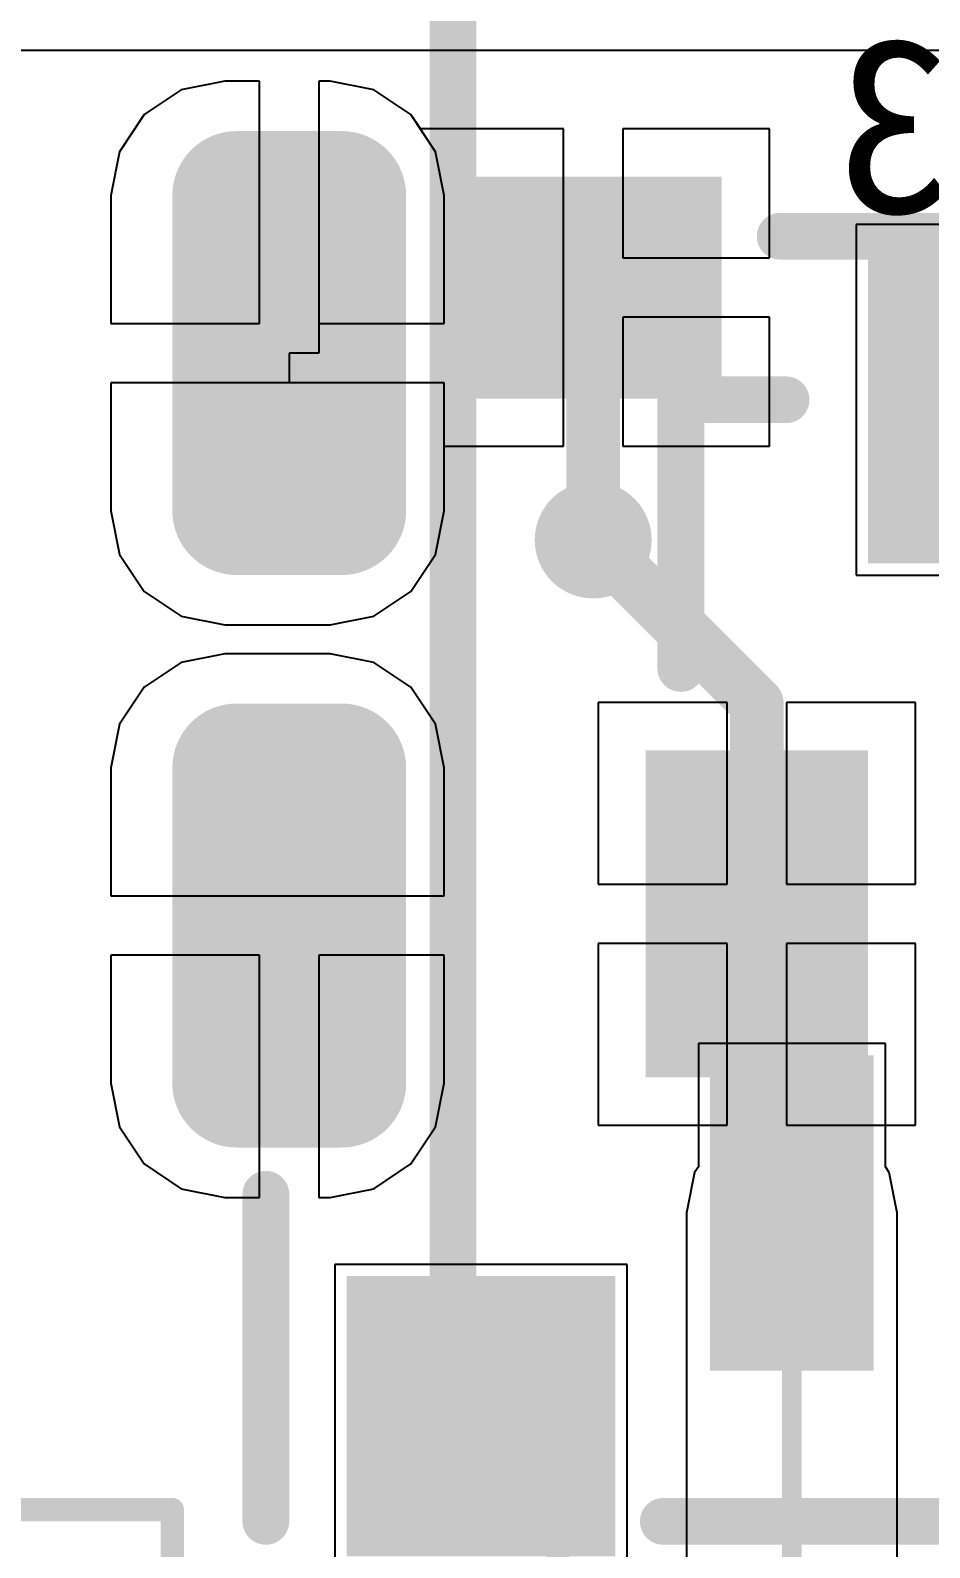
# Model space of a CAD drawing. Header units: millimetres. Extents: x 15 to 120, y 22 to 104.
# Drawn here: x 52.84 to 56.69, y 88.39 to 94.88 of the extents above; entities that cross this region are included whole.
import ezdxf

# ---------------------------------------------------------------- set-up
doc = ezdxf.new("R2010")
doc.units = ezdxf.units.MM
for name, color, linetype in [('BottomLayer', 5, 'Continuous'), ('BottomOverlay', 54, 'Continuous'), ('BottomPaste', 16, 'Continuous'), ('BottomSolder', 6, 'Continuous'), ('Mechanical15', 56, 'Continuous'), ('MultiLayer', 9, 'Continuous'), ('TopLayer', 1, 'Continuous'), ('TopOverlay', 2, 'Continuous'), ('TopPaste', 8, 'Continuous'), ('TopSolder', 216, 'Continuous')]:
    doc.layers.add(name, color=color, linetype=linetype)

msp = doc.modelspace()

# ---------------------------------------------------------------- linework, layer by layer
at = {"layer": 'BottomLayer'}
for p, q in [((42.40392078, 94.79609438), (86.49608304, 94.79609438)), ((53.48809978, 94.62619124), (53.32965712, 94.5203215)), ((53.67499552, 94.66336668), (53.48809978, 94.62619124)), ((53.82299623999999, 94.66336668), (53.67499552, 94.66336668)), ((53.82299623999999, 93.62698318), (53.82299623999999, 94.66336668)), ((54.12499716, 94.66336668), (54.07699624, 94.66336668)), ((54.07699624, 94.66336668), (54.07699624, 93.62698318)), ((54.3118929, 94.62619124), (54.12499716, 94.66336668)), ((54.47033556, 94.5203215), (54.3118929, 94.62619124)), ((53.32965712, 94.5203215), (53.22378738, 94.36187883999999)), ((54.5762053, 94.36187883999999), (54.47033556, 94.5203215)), ((53.22378738, 94.36187883999999), (53.18661194, 94.17498309999999)), ((54.61338074, 94.17498309999999), (54.5762053, 94.36187883999999)), ((53.18661194, 94.17498309999999), (53.18661194, 93.62698318)), ((54.61338074, 93.62698318), (54.61338074, 94.17498309999999)), ((57.42500072, 94.0500024), (56.37500027999999, 94.0500024)), ((56.37500027999999, 94.0500024), (56.37500027999999, 92.55000539999999)), ((53.18661194, 93.62698318), (53.82299623999999, 93.62698318)), ((54.07699624, 93.62698318), (54.61338074, 93.62698318)), ((54.61338074, 93.37298317999999), (53.18661194, 93.37298317999999)), ((53.18661194, 93.37298317999999), (53.18661194, 92.82498326)), ((54.61338074, 92.82498326), (54.61338074, 93.37298317999999)), ((53.18661194, 92.82498326), (53.22378738, 92.63808752)), ((54.5762053, 92.63808752), (54.61338074, 92.82498326)), ((53.22378738, 92.63808752), (53.32965712, 92.47964486)), ((54.47033556, 92.47964486), (54.5762053, 92.63808752)), ((56.37500027999999, 92.55000539999999), (57.42500072, 92.55000539999999)), ((53.32965712, 92.47964486), (53.48809978, 92.37377511999999)), ((54.3118929, 92.37377511999999), (54.47033556, 92.47964486)), ((53.48809978, 92.37377511999999), (53.67499552, 92.33659967999999)), ((54.12499716, 92.33659967999999), (54.3118929, 92.37377511999999)), ((53.67499552, 92.33659967999999), (54.12499716, 92.33659967999999)), ((53.67499552, 92.21338428), (53.48809978, 92.17620884)), ((54.12499716, 92.21338428), (53.67499552, 92.21338428)), ((54.3118929, 92.17620884), (54.12499716, 92.21338428)), ((53.48809978, 92.17620884), (53.32965712, 92.0703391)), ((54.47033556, 92.0703391), (54.3118929, 92.17620884)), ((53.32965712, 92.0703391), (53.22378738, 91.91189643999999)), ((54.5762053, 91.91189643999999), (54.47033556, 92.0703391)), ((55.82299986, 92.00400445999999), (55.27099944, 92.00400445999999)), ((55.27099944, 92.00400445999999), (55.27099944, 91.22700576)), ((55.82299986, 91.22700576), (55.82299986, 92.00400445999999)), ((56.62900028, 92.00400445999999), (56.07699985999999, 92.00400445999999)), ((56.07699985999999, 92.00400445999999), (56.07699985999999, 91.22700576)), ((56.62900028, 91.22700576), (56.62900028, 92.00400445999999)), ((53.22378738, 91.91189643999999), (53.18661194, 91.7250007)), ((54.61338074, 91.7250007), (54.5762053, 91.91189643999999)), ((53.18661194, 91.7250007), (53.18661194, 91.17700078)), ((54.61338074, 91.17700078), (54.61338074, 91.7250007)), ((53.18661194, 91.17700078), (54.61338074, 91.17700078)), ((55.27099944, 91.22700576), (55.82299986, 91.22700576)), ((56.07699985999999, 91.22700576), (56.62900028, 91.22700576)), ((53.82299623999999, 90.92300078), (53.18661194, 90.92300078)), ((53.18661194, 90.92300078), (53.18661194, 90.37500086)), ((53.82299623999999, 89.88661728), (53.82299623999999, 90.92300078)), ((54.61338074, 90.92300078), (54.07699624, 90.92300078)), ((54.07699624, 90.92300078), (54.07699624, 89.88661728)), ((54.61338074, 90.37500086), (54.61338074, 90.92300078)), ((55.82299986, 90.97300575999999), (55.27099944, 90.97300575999999)), ((55.27099944, 90.97300575999999), (55.27099944, 90.19600706)), ((55.82299986, 90.19600706), (55.82299986, 90.97300575999999)), ((56.62900028, 90.97300575999999), (56.07699985999999, 90.97300575999999)), ((56.07699985999999, 90.97300575999999), (56.07699985999999, 90.19600706)), ((56.62900028, 90.19600706), (56.62900028, 90.97300575999999)), ((53.18661194, 90.37500086), (53.22378738, 90.18810511999999)), ((54.5762053, 90.18810511999999), (54.61338074, 90.37500086)), ((53.22378738, 90.18810511999999), (53.32965712, 90.02966246)), ((54.47033556, 90.02966246), (54.5762053, 90.18810511999999)), ((55.27099944, 90.19600706), (55.82299986, 90.19600706)), ((56.07699985999999, 90.19600706), (56.62900028, 90.19600706)), ((53.32965712, 90.02966246), (53.48809978, 89.92379272)), ((54.3118929, 89.92379272), (54.47033556, 90.02966246)), ((53.48809978, 89.92379272), (53.67499552, 89.88661728)), ((53.67499552, 89.88661728), (53.82299623999999, 89.88661728)), ((54.07699624, 89.88661728), (54.12499716, 89.88661728)), ((54.12499716, 89.88661728), (54.3118929, 89.92379272))]:
    msp.add_line(p, q, dxfattribs=at)
for points, const_width in [([(53.61249627999999, 94.17498309999999, 1), (53.83749456, 94.17498309999999, 1)], 0.22499828), ([(54.06249792, 94.17498309999999, 1), (54.2874962, 94.17498309999999, 1)], 0.22499828), ([(53.61249627999999, 92.82498326, 1), (53.83749456, 92.82498326, 1)], 0.22499828), ([(54.06249792, 92.82498326, 1), (54.2874962, 92.82498326, 1)], 0.22499828), ([(55.12500278, 92.70000001999999, 1), (55.37499974, 92.70000001999999, 1)], 0.2499995), ([(55.19250074, 92.70000001999999, 1), (55.30750178, 92.70000001999999, 1)], 0.1149985), ([(55.89249933999999, 92.00000141999999, 1), (56.00750038, 92.00000141999999, 1)], 0.1149985), ([(55.89249933999999, 92.00000141999999, 1), (56.00750038, 92.00000141999999, 1)], 0.1149985), ([(53.61249627999999, 91.7250007, 1), (53.83749456, 91.7250007, 1)], 0.22499828), ([(54.06249792, 91.7250007, 1), (54.2874962, 91.7250007, 1)], 0.22499828), ([(55.58750122, 91.62499582, 1), (55.7124997, 91.62499582, 1)], 0.12499848), ([(55.88750062, 91.62499582, 1), (56.0124991, 91.62499582, 1)], 0.12499848), ([(55.89249933999999, 91.62499582, 1), (56.00750038, 91.62499582, 1)], 0.1149985), ([(55.89249933999999, 91.62499582, 1), (56.00750038, 91.62499582, 1)], 0.1149985), ([(56.18750256, 91.62499582, 1), (56.31250103999999, 91.62499582, 1)], 0.12499848), ([(55.89249933999999, 91.10000576, 1), (56.00750038, 91.10000576, 1)], 0.1149985), ([(53.61249627999999, 90.37500086, 1), (53.83749456, 90.37500086, 1)], 0.22499828), ([(54.06249792, 90.37500086, 1), (54.2874962, 90.37500086, 1)], 0.22499828)]:
    msp.add_lwpolyline(points, format="xyb", close=True, dxfattribs=dict(at, const_width=const_width))
at = {"layer": 'BottomLayer', "const_width": 0.22999954}
for points in [[(55.25000126, 92.70000001999999), (55.94999986, 92.00000141999999)], [(55.94999986, 91.62499582), (55.94999986, 92.00000141999999)], [(55.94999986, 91.10000576), (55.94999986, 91.62499582)]]:
    msp.add_lwpolyline(points, dxfattribs=at)
at = {"layer": 'BottomLayer'}
for points in [[(53.72499542, 92.59998497999999), (54.17499706, 92.59998497999999), (53.72499542, 94.39998138), (54.17499706, 94.39998138)], [(53.49999714, 92.82498326), (54.39999534, 92.82498326), (53.49999714, 94.17498309999999), (54.39999534, 94.17498309999999)], [(57.32500091999999, 93.95000259999999), (56.47500007999999, 93.95000259999999), (57.32500091999999, 92.6500052), (56.47500007999999, 92.6500052)], [(53.72499542, 90.15000257999999), (54.17499706, 90.15000257999999), (53.72499542, 91.94999897999999), (54.17499706, 91.94999897999999)], [(53.49999714, 90.37500086), (54.39999534, 90.37500086), (53.49999714, 91.7250007), (54.39999534, 91.7250007)], [(56.37500027999999, 91.75000446), (55.52499943999999, 91.75000446), (56.37500027999999, 90.45000705999999), (55.52499943999999, 90.45000705999999)]]:
    msp.add_solid(points, dxfattribs=at)
at = {"layer": 'BottomOverlay', "const_width": 0.1999996}
for points in [[(55.62499923999999, 93.3000039), (56.07500088, 93.3000039)], [(55.62500178, 92.15000366), (55.62500178, 93.3000039)]]:
    msp.add_lwpolyline(points, dxfattribs=at)
at = {"layer": 'BottomOverlay', "const_width": 0.0999998}
for points in [[(55.57499934, 93.3000039, 1), (55.67499914, 93.3000039, 1)], [(55.57500187999999, 93.3000039, 1), (55.67500167999999, 93.3000039, 1)], [(56.02500097999999, 93.3000039, 1), (56.12500077999999, 93.3000039, 1)], [(55.57500187999999, 92.15000366, 1), (55.67500167999999, 92.15000366, 1)]]:
    msp.add_lwpolyline(points, format="xyb", close=True, dxfattribs=at)
at = {"layer": 'BottomPaste'}
for points in [[(57.32500091999999, 93.95000259999999), (56.47500007999999, 93.95000259999999), (57.32500091999999, 92.6500052), (56.47500007999999, 92.6500052)], [(57.32500091999999, 93.95000259999999), (56.47500007999999, 93.95000259999999), (57.32500091999999, 92.6500052), (56.47500007999999, 92.6500052)], [(56.37500027999999, 91.75000446), (55.52499943999999, 91.75000446), (56.37500027999999, 90.45000705999999), (55.52499943999999, 90.45000705999999)], [(56.37500027999999, 91.75000446), (55.52499943999999, 91.75000446), (56.37500027999999, 90.45000705999999), (55.52499943999999, 90.45000705999999)]]:
    msp.add_solid(points, dxfattribs=at)
at = {"layer": 'BottomSolder', "const_width": 0.27499818}
for points in [[(53.5874976, 94.17498309999999, 1), (53.86249324, 94.17498309999999, 1)], [(53.5874976, 94.17498309999999, 1), (53.86249324, 94.17498309999999, 1)], [(54.03749924, 94.17498309999999, 1), (54.31249488, 94.17498309999999, 1)], [(54.03749924, 94.17498309999999, 1), (54.31249488, 94.17498309999999, 1)], [(53.5874976, 92.82498326, 1), (53.86249324, 92.82498326, 1)], [(53.5874976, 92.82498326, 1), (53.86249324, 92.82498326, 1)], [(54.03749924, 92.82498326, 1), (54.31249488, 92.82498326, 1)], [(54.03749924, 92.82498326, 1), (54.31249488, 92.82498326, 1)], [(53.5874976, 91.7250007, 1), (53.86249324, 91.7250007, 1)], [(53.5874976, 91.7250007, 1), (53.86249324, 91.7250007, 1)], [(54.03749924, 91.7250007, 1), (54.31249488, 91.7250007, 1)], [(54.03749924, 91.7250007, 1), (54.31249488, 91.7250007, 1)], [(53.5874976, 90.37500086, 1), (53.86249324, 90.37500086, 1)], [(53.5874976, 90.37500086, 1), (53.86249324, 90.37500086, 1)], [(54.03749924, 90.37500086, 1), (54.31249488, 90.37500086, 1)], [(54.03749924, 90.37500086, 1), (54.31249488, 90.37500086, 1)]]:
    msp.add_lwpolyline(points, format="xyb", close=True, dxfattribs=at)
at = {"layer": 'BottomSolder'}
for points in [[(53.72499542, 92.54998508), (54.17499706, 92.54998508), (53.72499542, 94.44998127999999), (54.17499706, 94.44998127999999)], [(53.72499542, 92.54998508), (54.17499706, 92.54998508), (53.72499542, 94.44998127999999), (54.17499706, 94.44998127999999)], [(53.44999723999999, 92.82498326), (54.44999524, 92.82498326), (53.44999723999999, 94.17498309999999), (54.44999524, 94.17498309999999)], [(53.44999723999999, 92.82498326), (54.44999524, 92.82498326), (53.44999723999999, 94.17498309999999), (54.44999524, 94.17498309999999)], [(57.37500082, 94.0000025), (56.42500018, 94.0000025), (57.37500082, 92.60000529999999), (56.42500018, 92.60000529999999)], [(57.37500082, 94.0000025), (56.42500018, 94.0000025), (57.37500082, 92.60000529999999), (56.42500018, 92.60000529999999)], [(53.72499542, 90.10000267999999), (54.17499706, 90.10000267999999), (53.72499542, 91.99999887999999), (54.17499706, 91.99999887999999)], [(53.72499542, 90.10000267999999), (54.17499706, 90.10000267999999), (53.72499542, 91.99999887999999), (54.17499706, 91.99999887999999)], [(56.42500018, 91.80000435999999), (55.47499954, 91.80000435999999), (56.42500018, 90.40000716), (55.47499954, 90.40000716)], [(56.42500018, 91.80000435999999), (55.47499954, 91.80000435999999), (56.42500018, 90.40000716), (55.47499954, 90.40000716)], [(53.44999723999999, 90.37500086), (54.44999524, 90.37500086), (53.44999723999999, 91.7250007), (54.44999524, 91.7250007)], [(53.44999723999999, 90.37500086), (54.44999524, 90.37500086), (53.44999723999999, 91.7250007), (54.44999524, 91.7250007)]]:
    msp.add_solid(points, dxfattribs=at)
at = {"layer": 'Mechanical15'}
for points, const_width in [([(54.65002024, 88.49999317999999), (54.65002024, 103.50001398)], 0.1999996), ([(49.5500025, 88.5500007), (53.45000232, 88.5500007)], 0.0999998), ([(53.45000232, 85.05000007999999), (53.45000232, 88.5500007)], 0.0999998)]:
    msp.add_lwpolyline(points, dxfattribs=dict(at, const_width=const_width))
for points, const_width in [([(53.42500364, 88.5500007, 1), (53.475001, 88.5500007, 1)], 0.0499999), ([(53.42500364, 88.5500007, 1), (53.475001, 88.5500007, 1)], 0.0499999), ([(54.60002034, 88.49999317999999, 1), (54.70002014, 88.49999317999999, 1)], 0.0999998)]:
    msp.add_lwpolyline(points, format="xyb", close=True, dxfattribs=dict(at, const_width=const_width))
at = {"layer": 'MultiLayer'}
for points, const_width in [([(55.12500278, 92.70000001999999, 1), (55.37499974, 92.70000001999999, 1)], 0.2499995), ([(55.58750122, 91.62499582, 1), (55.7124997, 91.62499582, 1)], 0.12499848), ([(55.88750062, 91.62499582, 1), (56.0124991, 91.62499582, 1)], 0.12499848), ([(56.18750256, 91.62499582, 1), (56.31250103999999, 91.62499582, 1)], 0.12499848), ([(54.7075106, 88.94997957999999, 1), (54.83250907999999, 88.94997957999999, 1)], 0.12499848)]:
    msp.add_lwpolyline(points, format="xyb", close=True, dxfattribs=dict(at, const_width=const_width))
at = {"layer": 'TopLayer'}
for p, q in [((42.40392078, 94.79609438), (86.49608304, 94.79609438)), ((53.48809978, 94.62619124), (53.32965712, 94.5203215)), ((53.67499552, 94.66336668), (53.48809978, 94.62619124)), ((53.82299623999999, 94.66336668), (53.67499552, 94.66336668)), ((53.82299623999999, 93.62698318), (53.82299623999999, 94.66336668)), ((54.12499716, 94.66336668), (54.07699624, 94.66336668)), ((54.07699624, 94.66336668), (54.07699624, 93.49998318)), ((54.3118929, 94.62619124), (54.12499716, 94.66336668)), ((54.47033556, 94.5203215), (54.3118929, 94.62619124)), ((53.32965712, 94.5203215), (53.22378738, 94.36187883999999)), ((54.51131338, 94.4589932), (54.47033556, 94.5203215)), ((55.12301904, 94.4589932), (54.51131338, 94.4589932)), ((55.12301904, 93.77999278), (55.12301904, 94.4589932)), ((56.00401804, 94.4589932), (55.37701904, 94.4589932)), ((55.37701904, 94.4589932), (55.37701904, 93.90699278)), ((56.00401804, 93.90699278), (56.00401804, 94.4589932)), ((53.22378738, 94.36187883999999), (53.18661194, 94.17498309999999)), ((53.18661194, 94.17498309999999), (53.18661194, 93.62698318)), ((55.37701904, 93.90699278), (56.00401804, 93.90699278)), ((55.12301904, 93.10099235999999), (55.12301904, 93.77999278)), ((56.00401804, 93.65299277999999), (55.37701904, 93.65299277999999)), ((55.37701904, 93.65299277999999), (55.37701904, 93.10099235999999)), ((56.00401804, 93.10099235999999), (56.00401804, 93.65299277999999)), ((53.18661194, 93.62698318), (53.82299623999999, 93.62698318)), ((54.07699624, 93.49998318), (53.94999624, 93.49998318)), ((53.94999624, 93.49998318), (53.94999624, 93.37298317999999)), ((53.94999624, 93.37298317999999), (53.18661194, 93.37298317999999)), ((53.18661194, 93.37298317999999), (53.18661194, 92.82498326)), ((54.61338074, 92.82498326), (54.61338074, 93.10099235999999)), ((54.61338074, 93.10099235999999), (55.12301904, 93.10099235999999)), ((55.37701904, 93.10099235999999), (56.00401804, 93.10099235999999)), ((53.18661194, 92.82498326), (53.22378738, 92.63808752)), ((54.5762053, 92.63808752), (54.61338074, 92.82498326)), ((53.22378738, 92.63808752), (53.32965712, 92.47964486)), ((54.47033556, 92.47964486), (54.5762053, 92.63808752)), ((53.32965712, 92.47964486), (53.48809978, 92.37377511999999)), ((54.3118929, 92.37377511999999), (54.47033556, 92.47964486)), ((53.48809978, 92.37377511999999), (53.67499552, 92.33659967999999)), ((54.12499716, 92.33659967999999), (54.3118929, 92.37377511999999)), ((53.67499552, 92.33659967999999), (54.12499716, 92.33659967999999)), ((53.67499552, 92.21338428), (53.48809978, 92.17620884)), ((54.12499716, 92.21338428), (53.67499552, 92.21338428)), ((54.3118929, 92.17620884), (54.12499716, 92.21338428)), ((53.48809978, 92.17620884), (53.32965712, 92.0703391)), ((54.47033556, 92.0703391), (54.3118929, 92.17620884)), ((53.32965712, 92.0703391), (53.22378738, 91.91189643999999)), ((54.5762053, 91.91189643999999), (54.47033556, 92.0703391)), ((53.22378738, 91.91189643999999), (53.18661194, 91.7250007)), ((54.61338074, 91.7250007), (54.5762053, 91.91189643999999)), ((53.18661194, 91.7250007), (53.18661194, 91.17700078)), ((54.61338074, 91.17700078), (54.61338074, 91.7250007)), ((53.18661194, 91.17700078), (54.61338074, 91.17700078)), ((53.82299623999999, 90.92300078), (53.18661194, 90.92300078)), ((53.18661194, 90.92300078), (53.18661194, 90.37500086)), ((53.82299623999999, 89.88661728), (53.82299623999999, 90.92300078)), ((54.61338074, 90.92300078), (54.07699624, 90.92300078)), ((54.07699624, 90.92300078), (54.07699624, 89.88661728)), ((54.61338074, 90.37500086), (54.61338074, 90.92300078)), ((56.50000384, 90.5449802), (55.70000544, 90.5449802)), ((55.70000544, 90.5449802), (55.70000544, 90.01691165999999)), ((56.50000384, 90.01691165999999), (56.50000384, 90.5449802)), ((53.18661194, 90.37500086), (53.22378738, 90.18810511999999)), ((54.5762053, 90.18810511999999), (54.61338074, 90.37500086)), ((53.22378738, 90.18810511999999), (53.32965712, 90.02966246)), ((54.47033556, 90.02966246), (54.5762053, 90.18810511999999)), ((53.32965712, 90.02966246), (53.48809978, 89.92379272)), ((54.3118929, 89.92379272), (54.47033556, 90.02966246)), ((55.70000544, 90.01691165999999), (55.68365292, 89.99243876)), ((56.51635636, 89.99243876), (56.50000384, 90.01691165999999)), ((55.68365292, 89.99243876), (55.64934768, 89.81998037999999)), ((56.5506616, 89.81998037999999), (56.51635636, 89.99243876)), ((53.48809978, 89.92379272), (53.67499552, 89.88661728)), ((53.67499552, 89.88661728), (53.82299623999999, 89.88661728)), ((54.07699624, 89.88661728), (54.12499716, 89.88661728)), ((54.12499716, 89.88661728), (54.3118929, 89.92379272)), ((55.64934768, 89.81998037999999), (55.64934768, 87.75010644)), ((56.5506616, 87.75002515999999), (56.5506616, 89.81998037999999)), ((55.39500985999999, 89.59997828), (54.14500982, 89.59997828)), ((54.14500982, 89.59997828), (54.14500982, 88.29998087999999)), ((55.39500985999999, 88.29998087999999), (55.39500985999999, 89.59997828))]:
    msp.add_line(p, q, dxfattribs=at)
for points, const_width in [([(53.61249627999999, 94.17498309999999, 1), (53.83749456, 94.17498309999999, 1)], 0.22499828), ([(54.06249792, 94.17498309999999, 1), (54.2874962, 94.17498309999999, 1)], 0.22499828), ([(55.19251852, 93.77999278, 1), (55.30751956, 93.77999278, 1)], 0.1149985), ([(53.61249627999999, 92.82498326, 1), (53.83749456, 92.82498326, 1)], 0.22499828), ([(54.06249792, 92.82498326, 1), (54.2874962, 92.82498326, 1)], 0.22499828), ([(55.12500278, 92.70000001999999, 1), (55.37499974, 92.70000001999999, 1)], 0.2499995), ([(55.19250074, 92.70000001999999, 1), (55.30750178, 92.70000001999999, 1)], 0.1149985), ([(55.19251852, 92.7000178, 1), (55.30751956, 92.7000178, 1)], 0.1149985), ([(55.19251852, 92.7000178, 1), (55.30751956, 92.7000178, 1)], 0.1149985), ([(53.61249627999999, 91.7250007, 1), (53.83749456, 91.7250007, 1)], 0.22499828), ([(54.06249792, 91.7250007, 1), (54.2874962, 91.7250007, 1)], 0.22499828), ([(53.61249627999999, 90.37500086, 1), (53.83749456, 90.37500086, 1)], 0.22499828), ([(54.06249792, 90.37500086, 1), (54.2874962, 90.37500086, 1)], 0.22499828), ([(56.07900392, 89.81998037999999, 1), (56.12100536, 89.81998037999999, 1)], 0.0419989), ([(54.7075106, 88.94997957999999, 1), (54.83250907999999, 88.94997957999999, 1)], 0.12499848), ([(54.74501116, 88.94997957999999, 1), (54.79500852, 88.94997957999999, 1)], 0.0499999), ([(55.07498764, 88.62000309999999, 1), (55.124985, 88.62000309999999, 1)], 0.0499999), ([(55.07498764, 88.62000309999999, 1), (55.124985, 88.62000309999999, 1)], 0.0499999)]:
    msp.add_lwpolyline(points, format="xyb", close=True, dxfattribs=dict(at, const_width=const_width))
for points, const_width in [([(55.25001904, 92.7000178), (55.25001904, 93.77999278)], 0.22999954), ([(55.25000126, 92.70000001999999), (55.25001904, 92.7000178)], 0.22999954), ([(56.10000463999999, 87.75002515999999), (56.10000463999999, 89.81998037999999)], 0.08400033999999999), ([(54.77000984, 88.94997957999999), (55.09998632, 88.62000309999999)], 0.0999998), ([(55.09998632, 87.75000483999999), (55.09998632, 88.62000309999999)], 0.0999998)]:
    msp.add_lwpolyline(points, dxfattribs=dict(at, const_width=const_width))
for points in [[(53.72499542, 92.59998497999999), (54.17499706, 92.59998497999999), (53.72499542, 94.39998138), (54.17499706, 94.39998138)], [(53.49999714, 92.82498326), (54.39999534, 92.82498326), (53.49999714, 94.17498309999999), (54.39999534, 94.17498309999999)], [(55.75001803999999, 94.20499319999999), (54.75002004, 94.20499319999999), (55.75001803999999, 93.35499236), (54.75002004, 93.35499236)], [(53.72499542, 90.15000257999999), (54.17499706, 90.15000257999999), (53.72499542, 91.94999897999999), (54.17499706, 91.94999897999999)], [(53.49999714, 90.37500086), (54.39999534, 90.37500086), (53.49999714, 91.7250007), (54.39999534, 91.7250007)], [(56.40000404, 90.44498039999999), (55.80000524, 90.44498039999999), (56.40000404, 89.19498035999999), (55.80000524, 89.19498035999999)], [(55.29501006, 89.49997848), (54.24500962, 89.49997848), (55.29501006, 88.39998068), (54.24500962, 88.39998068)]]:
    msp.add_solid(points, dxfattribs=at)
at = {"layer": 'TopOverlay', "const_width": 0.1999996}
for points in [[(56.05001744, 94.00000757999999), (64.55002583999999, 94.00000757999999)], [(53.85002184, 88.49999317999999), (53.85002184, 89.89999037999999)], [(55.54999304, 88.49999317999999), (65.35002424, 88.49999317999999)]]:
    msp.add_lwpolyline(points, dxfattribs=at)
at = {"layer": 'TopOverlay', "const_width": 0.0999998}
for points in [[(56.00001753999999, 94.00000757999999, 1), (56.10001733999999, 94.00000757999999, 1)], [(53.80002193999999, 89.89999037999999, 1), (53.90002174, 89.89999037999999, 1)], [(53.80002193999999, 88.49999317999999, 1), (53.90002174, 88.49999317999999, 1)], [(55.49999313999999, 88.49999317999999, 1), (55.59999294, 88.49999317999999, 1)]]:
    msp.add_lwpolyline(points, format="xyb", close=True, dxfattribs=at)
at = {"layer": 'TopPaste'}
for points in [[(55.75001803999999, 94.20499319999999), (54.75002004, 94.20499319999999), (55.75001803999999, 93.35499236), (54.75002004, 93.35499236)], [(55.75001803999999, 94.20499319999999), (54.75002004, 94.20499319999999), (55.75001803999999, 93.35499236), (54.75002004, 93.35499236)], [(56.40000404, 90.44498039999999), (55.80000524, 90.44498039999999), (56.40000404, 89.19498035999999), (55.80000524, 89.19498035999999)], [(56.40000404, 90.44498039999999), (55.80000524, 90.44498039999999), (56.40000404, 89.19498035999999), (55.80000524, 89.19498035999999)], [(55.29501006, 89.49997848), (54.24500962, 89.49997848), (55.29501006, 88.39998068), (54.24500962, 88.39998068)], [(55.29501006, 89.49997848), (54.24500962, 89.49997848), (55.29501006, 88.39998068), (54.24500962, 88.39998068)]]:
    msp.add_solid(points, dxfattribs=at)
at = {"layer": 'TopSolder', "const_width": 0.27499818}
for points in [[(53.5874976, 94.17498309999999, 1), (53.86249324, 94.17498309999999, 1)], [(53.5874976, 94.17498309999999, 1), (53.86249324, 94.17498309999999, 1)], [(54.03749924, 94.17498309999999, 1), (54.31249488, 94.17498309999999, 1)], [(54.03749924, 94.17498309999999, 1), (54.31249488, 94.17498309999999, 1)], [(53.5874976, 92.82498326, 1), (53.86249324, 92.82498326, 1)], [(53.5874976, 92.82498326, 1), (53.86249324, 92.82498326, 1)], [(54.03749924, 92.82498326, 1), (54.31249488, 92.82498326, 1)], [(54.03749924, 92.82498326, 1), (54.31249488, 92.82498326, 1)], [(53.5874976, 91.7250007, 1), (53.86249324, 91.7250007, 1)], [(53.5874976, 91.7250007, 1), (53.86249324, 91.7250007, 1)], [(54.03749924, 91.7250007, 1), (54.31249488, 91.7250007, 1)], [(54.03749924, 91.7250007, 1), (54.31249488, 91.7250007, 1)], [(53.5874976, 90.37500086, 1), (53.86249324, 90.37500086, 1)], [(53.5874976, 90.37500086, 1), (53.86249324, 90.37500086, 1)], [(54.03749924, 90.37500086, 1), (54.31249488, 90.37500086, 1)], [(54.03749924, 90.37500086, 1), (54.31249488, 90.37500086, 1)]]:
    msp.add_lwpolyline(points, format="xyb", close=True, dxfattribs=at)
at = {"layer": 'TopSolder'}
for points in [[(53.72499542, 92.54998508), (54.17499706, 92.54998508), (53.72499542, 94.44998127999999), (54.17499706, 94.44998127999999)], [(53.72499542, 92.54998508), (54.17499706, 92.54998508), (53.72499542, 94.44998127999999), (54.17499706, 94.44998127999999)], [(55.80001794, 94.2549931), (54.70002014, 94.2549931), (55.80001794, 93.30499246), (54.70002014, 93.30499246)], [(55.80001794, 94.2549931), (54.70002014, 94.2549931), (55.80001794, 93.30499246), (54.70002014, 93.30499246)], [(53.44999723999999, 92.82498326), (54.44999524, 92.82498326), (53.44999723999999, 94.17498309999999), (54.44999524, 94.17498309999999)], [(53.44999723999999, 92.82498326), (54.44999524, 92.82498326), (53.44999723999999, 94.17498309999999), (54.44999524, 94.17498309999999)], [(53.72499542, 90.10000267999999), (54.17499706, 90.10000267999999), (53.72499542, 91.99999887999999), (54.17499706, 91.99999887999999)], [(53.72499542, 90.10000267999999), (54.17499706, 90.10000267999999), (53.72499542, 91.99999887999999), (54.17499706, 91.99999887999999)], [(53.44999723999999, 90.37500086), (54.44999524, 90.37500086), (53.44999723999999, 91.7250007), (54.44999524, 91.7250007)], [(53.44999723999999, 90.37500086), (54.44999524, 90.37500086), (53.44999723999999, 91.7250007), (54.44999524, 91.7250007)], [(56.45000393999999, 90.4949803), (55.75000533999999, 90.4949803), (56.45000393999999, 89.14498046), (55.75000533999999, 89.14498046)], [(56.45000393999999, 90.4949803), (55.75000533999999, 90.4949803), (56.45000393999999, 89.14498046), (55.75000533999999, 89.14498046)], [(55.34500996, 89.54997838), (54.19500971999999, 89.54997838), (55.34500996, 88.34998078), (54.19500971999999, 88.34998078)], [(55.34500996, 89.54997838), (54.19500971999999, 89.54997838), (55.34500996, 88.34998078), (54.19500971999999, 88.34998078)]]:
    msp.add_solid(points, dxfattribs=at)

# ---------------------------------------------------------------- texts
at = {"layer": 'BottomOverlay', "text_generation_flag": 2}
msp.add_text('Q3', height=0.75000104, rotation=360, dxfattribs=at).set_placement((57.29999969999999, 94.09999975999999))

doc.saveas('drawing.dxf')
